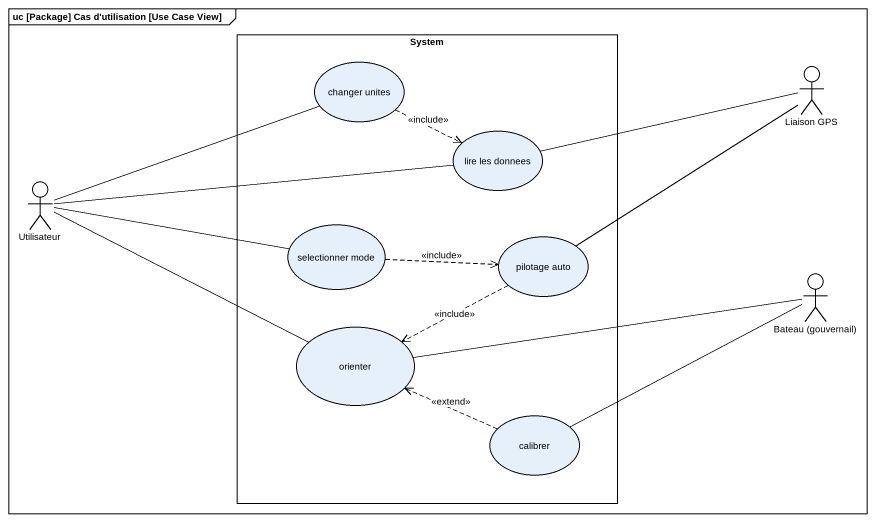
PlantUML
@startuml
mainframe uc [Package] Cas d'utilisation [Use Case View]
rectangle System {
  usecase "changer unites" as changer_unites
  usecase "lire les donnees" as lire_les_donnees
  usecase "selectionner mode" as selectionner_mode
  usecase "pilotage auto" as pilotage_auto
  usecase orienter
  usecase calibrer
}
actor "Liaison GPS" as Liaison_GPS
actor Utilisateur
actor "Bateau (gouvernail)" as Bateau_gouvernail
changer_unites .right.> lire_les_donnees : <<include>>
lire_les_donnees -right- Liaison_GPS
Utilisateur -right- changer_unites
Utilisateur -right- lire_les_donnees
Utilisateur -right- selectionner_mode
Utilisateur -right- orienter
selectionner_mode .right.> pilotage_auto : <<include>>
pilotage_auto -right- Liaison_GPS
pilotage_auto .left.> orienter : <<include>>
orienter -right- Bateau_gouvernail
calibrer -right- Bateau_gouvernail
calibrer .left.> orienter : <<extend>>
@enduml
